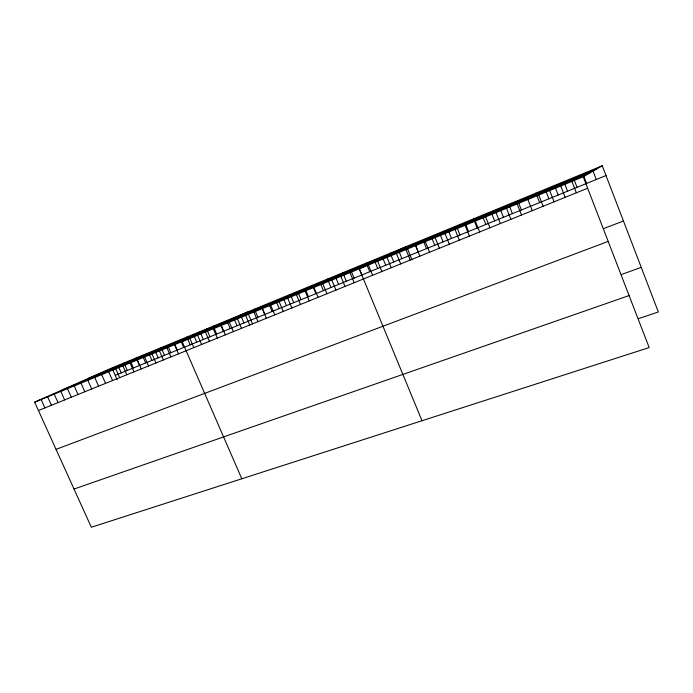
<?xml version="1.0" encoding="UTF-8"?>
<svg xmlns="http://www.w3.org/2000/svg" width="693" height="693" viewBox="0 0 693 693"><rect width="100%" height="100%" fill="white"/><g stroke="black" fill="none" stroke-linecap="round" stroke-linejoin="round"><path stroke-width="1.04" d="M583.229 176.784L649.168 347.565L91.337 527.243L34.65 402.157L583.229 176.784L602.252 165.757L658.35 311.963L638.781 318.555M34.65 402.157L111.954 367.914L602.252 165.757M88.47 378.317L596.621 169.023M62.266 389.925L590.193 172.748M115.246 375.346L606.003 175.546M38.436 410.525L587.655 188.245M603.993 228.447L623.44 220.998M56.046 449.359L608.185 241.407M621.725 274.385L641.242 267.377M74.03 489.041L629.097 295.573M47.626 396.829L51.429 405.258M41.112 399.506L44.906 407.9M67.481 388.669L71.318 397.21M60.811 391.415L64.631 399.922M54.193 394.135L58.004 402.598M80.986 383.125L84.849 391.736M74.203 385.906L78.049 394.49M101.672 374.627L105.561 383.359M94.724 377.477L98.597 386.174M87.829 380.31L91.693 388.972M115.748 368.841L119.655 377.65M112.777 369.767L117.169 379.677M108.68 371.743L112.578 380.518M130.899 362.318L133.385 367.966M130.067 362.959L133.992 371.846M123.986 362.95L127.295 370.443M122.878 365.913L126.793 374.766M117.949 365.436L121.249 372.903M149.411 354.712L151.914 360.421M144.62 356.982L148.571 365.947M142.36 355.37L145.695 362.95M137.318 359.979L141.251 368.91M136.192 357.917L139.518 365.462M161.131 347.635L164.484 355.301M159.433 350.892L163.392 359.953M155.665 352.139L158.177 357.865M152.001 353.95L155.951 362.959M241.796 478.776L182.129 341.571L247.453 312.041L252.503 323.882M181.168 341.658L183.697 347.479M174.723 344.308L177.243 350.104M174.497 344.707L178.482 353.846M168.321 346.942L170.842 352.711M166.935 347.817L170.902 356.912M197.592 335.221L201.602 344.49M193.356 334.347L196.743 342.169M189.821 338.409L193.832 347.635M186.815 337.041L190.194 344.837M213.262 326.143L216.675 334.052M213.323 328.751L217.359 338.106M206.575 328.898L209.979 336.781M205.423 331.999L209.451 341.311M199.939 331.635L203.335 339.483M229.34 322.176L233.394 331.618M226.784 320.564L230.206 328.543M221.301 325.476L225.338 334.875M219.993 323.362L223.415 331.306M245.651 315.471L249.723 325.008M240.514 314.908L243.953 322.947M237.456 318.841L241.519 328.335M233.619 317.749L237.049 325.753M262.249 308.654L266.346 318.286M254.452 309.156L257.9 317.264M253.915 312.084L257.995 321.665M275.762 300.372L279.236 308.584M270.668 305.197L274.766 314.873M268.607 303.326L272.072 311.495M262.266 308.064L264.96 314.397M290.246 294.395L293.737 302.676M287.725 298.189L291.848 307.961M283.749 299.229L286.46 305.639M279.158 301.706L283.272 311.434M305.743 290.185L308.463 296.682M305.102 291.051L309.251 300.918M297.574 291.381L301.074 299.697M296.379 294.638L300.511 304.461M322.808 283.775L326.975 293.745M320.686 284.043L323.423 290.592M313.92 287.43L318.07 297.349M312.404 285.265L315.913 293.65M340.852 276.36L345.036 286.434M335.88 277.798L338.626 284.407M331.791 280.085L335.966 290.107M327.468 279.054L330.994 287.508M351.308 271.448L354.071 278.118M350 272.6L354.192 282.727M342.775 272.739L346.318 281.271M368.407 265.038L372.626 275.277M366.199 263.08L369.767 271.725M358.333 266.329L361.885 274.93M422.002 420.738L359.234 268.806L406.54 246.448L411.997 259.866M387.015 257.398L391.25 267.732M382.934 258.446L385.715 265.228M377.668 261.235L381.895 271.526M374.93 261.737L377.711 268.494M405.977 249.61L410.23 260.057M398.336 249.835L401.931 258.628M396.448 253.525L400.693 263.912M390.202 253.188L393.789 261.945M415.471 245.071L418.277 251.975M415.592 245.651L419.863 256.159M435.117 237.638L439.397 248.25M431.938 238.297L434.754 245.27M425.303 241.666L429.582 252.217M423.674 241.701L426.481 248.631M448.683 231.419L451.507 238.444M445.019 233.567L449.315 244.239M440.272 234.875L443.096 241.874M465.982 225.13L468.537 231.514M465.124 225.312L469.438 236.088M457.441 228.638L459.987 234.996M455.024 229.461L459.329 240.185M485.628 216.883L489.96 227.78M482.198 215.254L485.862 224.463M475.32 221.119L479.651 231.956M473.51 218.841L477.165 227.997M500.9 210.785L503.482 217.29M496.032 212.604L500.381 223.57M491.692 213.487L494.637 220.885M517.169 203.924L521.534 215.003M509.823 207.12L512.404 213.652M506.548 208.29L510.906 219.309M527.893 199.515L532.276 210.663M517.706 200.615L521.396 209.996M549.688 190.566L554.079 201.836M545.893 191.199L548.865 198.813M538.738 195.062L543.121 206.271M535.923 193.104L539.63 202.573M564.968 184.468L567.576 191.19M560.75 186.019L565.159 197.349M555.578 188.331L558.177 195.019M574.064 179.617L577.052 187.335M571.933 181.427L576.351 192.827M592.896 170.747L596.266 179.513M584 176.654L586.616 183.437"/></g></svg>
